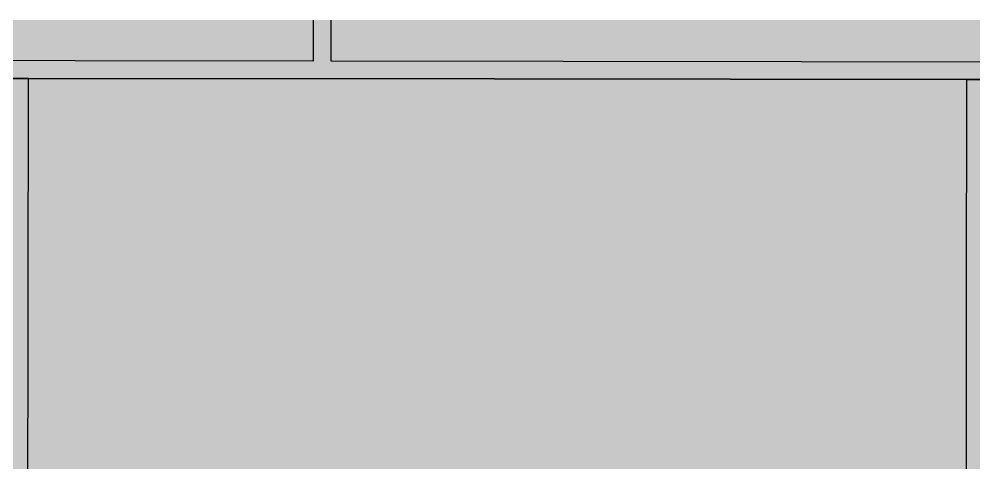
# Model space of a CAD drawing. Extents: x 560272 to 568164, y 6204780 to 6214217.
# Drawn here: x 565725.2 to 565779.1, y 6210320.8 to 6210345.9 of the extents above; entities that cross this region are included whole.
import ezdxf

# ---------------------------------------------------------------- set-up
doc = ezdxf.new("R2010")
doc.units = 0
doc.header["$LTSCALE"] = 5
doc.layers.add('Quarters', color=8, linetype='Continuous')
doc.layers.add('Townships', color=57, linetype='Continuous')
doc.layers.add('ROUTE-MAP-BACKGROUND-H', color=7, linetype='Continuous', true_color=0xf0ebff)

msp = doc.modelspace()

# ---------------------------------------------------------------- hatches: boundary and pattern name
at = {"layer": 'ROUTE-MAP-BACKGROUND-H'}
h = msp.add_hatch(color=256, dxfattribs=at)
h.dxf.hatch_style = 1
h.paths.add_polyline_path([(565237.99, 6210345.866), (566535.85, 6210345.729), (566539.103, 6209697.377), (565234.412, 6209697.744)])

# ---------------------------------------------------------------- linework, layer by layer
at = {"layer": 'Quarters', "flags": 128}
for points in [[(565741.762, 6210345.813), (565741.76, 6210343.497), (565728.315, 6210343.516), (565714.869, 6210343.534), (565701.423, 6210343.553), (565688.313, 6210343.571), (565688.316, 6210345.818)], [(565796.212, 6210345.807), (565796.211, 6210343.422), (565782.765, 6210343.441), (565769.32, 6210343.459), (565755.874, 6210343.478), (565742.763, 6210343.496), (565742.766, 6210345.813)]]:
    msp.add_lwpolyline(points, dxfattribs=at)
msp.add_lwpolyline([(565738.618, 6210290.184), (565725.626, 6210290.199), (565725.641, 6210303.579), (565725.656, 6210316.959), (565725.671, 6210329.74), (565725.685, 6210342.52), (565738.672, 6210342.505), (565751.994, 6210342.489), (565765.315, 6210342.474), (565778.637, 6210342.458), (565778.627, 6210329.678), (565778.617, 6210316.898), (565778.607, 6210303.517), (565778.597, 6210290.137), (565765.271, 6210290.152), (565751.944, 6210290.168)], close=True, dxfattribs=at)
at = {"layer": 'Townships', "flags": 128}
for points in [[(565850.662, 6210345.801), (565850.661, 6210343.348), (565850.661, 6210342.375), (565833.596, 6210342.394), (565832.592, 6210342.396), (565805.949, 6210342.427), (565779.64, 6210342.457), (565778.637, 6210342.458), (565751.994, 6210342.489), (565725.685, 6210342.52), (565724.682, 6210342.521), (565698.039, 6210342.552), (565671.731, 6210342.583), (565670.727, 6210342.584), (565644.085, 6210342.615), (565617.778, 6210342.645), (565616.774, 6210342.646), (565590.132, 6210342.676), (565563.825, 6210342.706), (565562.821, 6210342.707), (565536.181, 6210342.809), (565523.965, 6210342.856), (565523.967, 6210343.793), (565523.972, 6210345.836)], [(565670.727, 6210342.584), (565671.731, 6210342.583), (565698.039, 6210342.552), (565724.682, 6210342.521), (565725.685, 6210342.52), (565751.994, 6210342.489), (565778.637, 6210342.458), (565779.64, 6210342.457), (565805.949, 6210342.427), (565832.592, 6210342.396), (565833.596, 6210342.394), (565850.661, 6210342.375), (565859.904, 6210342.365), (565886.547, 6210342.335), (565886.547, 6210316.774), (565886.547, 6210290.009), (565886.546, 6210263.243), (565886.546, 6210236.813), (565886.546, 6210235.809), (565886.545, 6210209.044), (565886.545, 6210182.279), (565886.545, 6210155.514), (565886.544, 6210129.083), (565886.544, 6210128.08)]]:
    msp.add_lwpolyline(points, dxfattribs=at)

doc.saveas('drawing.dxf')
